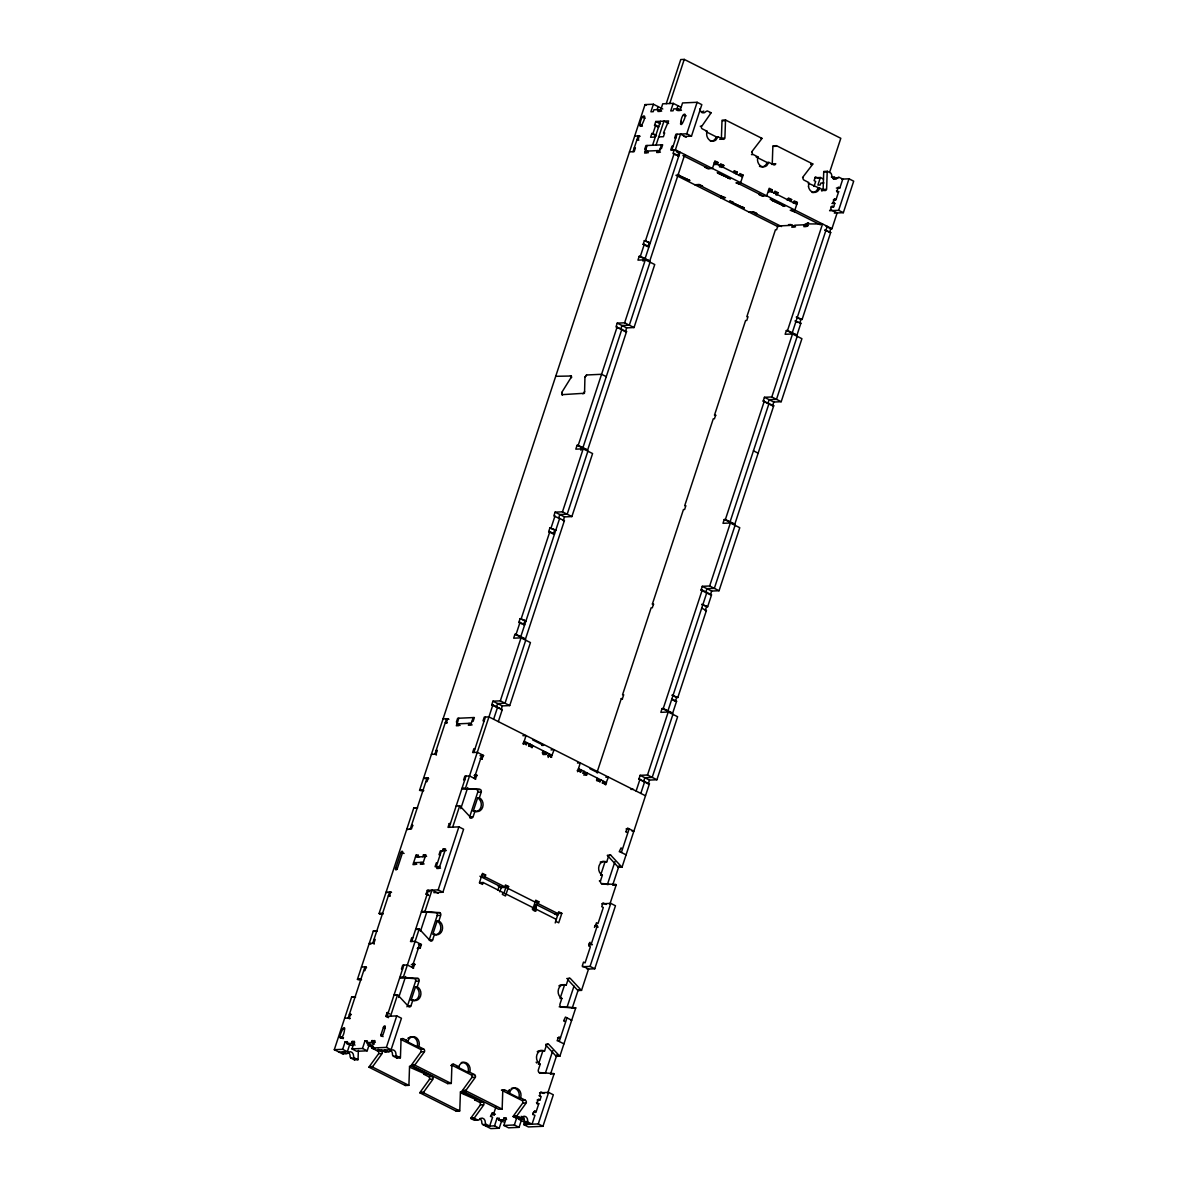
<?xml version="1.0" encoding="UTF-8"?>
<svg xmlns="http://www.w3.org/2000/svg" width="1188" height="1188" viewBox="0 0 1188 1188"><rect width="100%" height="100%" fill="white"/><g stroke="black" fill="none" stroke-linecap="round" stroke-linejoin="round"><path stroke-width="1.5" d="M555.702 376.314L571.042 376.017L570.879 377.814L561.701 392.515L562.132 394.654L583.546 393.317L584.585 391.491L584.942 377.19L586.56 374.992L601.574 374.279L606.266 376.641M358.36 1050.415L358.063 1059.132A2.049 1.678 87.5 0 1 357.959 1059.711L354.455 1059.859L351.158 1058.196A2.049 1.678 87.5 0 1 350.089 1056.191A4.099 3.371 87.5 0 0 347.965 1052.197M423.938 1051.677L421.027 1051.811L411.612 1064.804A2.049 1.678 87.5 0 0 411.375 1065.309L414.864 1065.146A2.049 1.678 87.5 0 1 415.117 1064.641L424.517 1051.647A2.049 1.678 87.5 0 0 423.581 1048.974L418.889 1046.613A7.173 5.895 87.5 0 0 415.577 1037.228A7.173 5.895 87.5 0 0 407.93 1041.089L403.222 1038.713A2.049 1.678 87.5 0 0 401.039 1039.812L400.445 1057.246A2.049 1.678 87.5 0 1 400.341 1057.825L396.837 1057.988L393.54 1056.31A2.049 1.678 87.5 0 1 392.471 1054.32A4.099 3.371 87.5 0 0 390.347 1050.311M432.417 1079.194L429.507 1079.313L420.092 1092.307A2.049 1.678 87.5 0 0 419.854 1092.812L423.344 1092.663A2.049 1.678 87.5 0 1 423.596 1092.158L433.011 1079.164A2.049 1.678 87.5 0 0 432.061 1076.491L411.701 1066.23A2.049 1.678 87.5 0 0 409.518 1067.329L408.924 1084.763A2.049 1.678 87.5 0 1 408.821 1085.342L405.316 1085.49L368.993 1067.195A2.049 1.678 87.5 0 1 369.23 1066.676L378.645 1053.697L381.556 1053.563M474.799 1077.308L471.888 1077.442L462.474 1090.421A2.049 1.678 87.5 0 0 462.236 1090.926L465.726 1090.777A2.049 1.678 87.5 0 1 465.978 1090.272L475.378 1077.278A2.049 1.678 87.5 0 0 474.443 1074.605L469.735 1072.229A7.173 5.895 87.5 0 0 466.439 1062.859A7.173 5.895 87.5 0 0 458.776 1066.705L454.083 1064.344A2.049 1.678 87.5 0 0 451.9 1065.443L451.306 1082.877A2.049 1.678 87.5 0 1 451.188 1083.456L447.698 1083.605L411.375 1065.309M483.278 1104.81L480.368 1104.944L470.953 1117.938A2.049 1.678 87.5 0 0 470.715 1118.443L474.205 1118.294A2.049 1.678 87.5 0 1 474.458 1117.774L483.858 1104.795A2.049 1.678 87.5 0 0 482.922 1102.108L462.563 1091.861A2.049 1.678 87.5 0 0 460.38 1092.96L459.786 1110.394A2.049 1.678 87.5 0 1 459.682 1110.958L456.177 1111.122L419.854 1092.812M525.66 1102.939L522.735 1103.058L513.335 1116.052A2.049 1.678 87.5 0 0 513.082 1116.557L516.587 1116.408A2.049 1.678 87.5 0 1 516.825 1115.888L526.239 1102.91A2.049 1.678 87.5 0 0 525.304 1100.222L520.596 1097.861A7.173 5.895 87.5 0 0 517.3 1088.49A7.173 5.895 87.5 0 0 509.637 1092.336L504.945 1089.975A2.049 1.678 87.5 0 0 502.762 1091.074L502.168 1108.508A2.049 1.678 87.5 0 1 502.049 1109.072L498.559 1109.236L462.236 1090.926M720.507 139.308A2.049 1.678 87.5 0 0 721.398 138.209L721.992 120.775A2.049 1.678 87.5 0 1 722.111 120.196L725.601 120.047L761.924 138.343A2.049 1.678 87.5 0 1 761.686 138.862L751.692 151.871M725.601 120.047A2.049 1.678 87.5 0 0 725.497 120.612L724.903 138.046A2.049 1.678 87.5 0 1 722.72 139.159L719.794 139.278M771.918 164.479A2.049 1.678 87.5 0 0 772.259 163.84L772.853 146.406A2.049 1.678 87.5 0 1 772.957 145.827L776.462 145.679L812.785 163.974A2.005 1.648 87.5 0 1 812.622 164.36L802.553 177.502M821.547 190.719A2.049 1.678 87.5 0 0 823.121 189.456L823.715 172.022A2.049 1.678 87.5 0 1 823.819 171.458L827.323 171.295L831.065 173.285L831.689 174.963A4.099 3.371 87.5 0 0 837.585 177.948L838.995 177.279L842.782 179.091L839.886 187.912L836.382 188.06M827.323 171.295A2.049 1.678 87.5 0 0 827.204 171.874L826.61 189.308A2.049 1.678 87.5 0 1 824.427 190.407L821.517 190.54M699.97 108.598A4.099 3.371 87.5 0 0 705.88 111.568L707.276 110.915L711.063 112.726A2.094 1.723 87.5 0 1 710.825 113.231L701.291 126.968A2.049 1.693 87.5 0 0 702.36 128.898L707.053 131.259A7.173 5.895 87.5 0 0 708.865 139.545A7.173 5.895 87.5 0 0 715.889 139.991L718.012 136.783L722.72 139.159M380.739 1035.461C382.373 1039.589 385.179 1027.709 385.164 1027.264A1.53 0.802 -63.3 0 0 384.749 1025.897A1.53 0.802 -63.3 0 0 383.412 1027.353L380.739 1035.461L383.085 1036.634M836.961 191.535L836.991 190.689M344.193 1053.221A2.049 1.678 87.5 0 1 342.293 1053.741L334.303 1049.702L351.663 996.88L355.167 996.717A2.049 1.678 87.5 0 1 355.583 997.029L352.673 997.163M361.494 979.729L357.915 979.476A2.049 1.678 87.5 0 1 357.44 979.328L373.314 931.065L376.804 930.917A2.049 1.678 87.5 0 1 377.235 931.214L374.309 931.347M383.145 913.914L379.551 913.661A2.049 1.678 87.5 0 1 379.076 913.513L413.81 807.855L417.315 807.706A2.049 1.678 87.5 0 1 417.641 807.914M423.641 790.718L420.062 790.451A2.049 1.678 87.5 0 1 419.587 790.302L645.039 104.603L653.4 104.232L662.785 108.969M342.783 1029.15C335.655 1042.143 343.956 1040.124 344.535 1029.075A1.53 0.802 -63.3 0 0 344.119 1027.694A1.53 0.802 -63.3 0 0 342.783 1029.15L344.535 1029.075M400.787 852.732L395.604 868.487A1.53 0.802 -63.3 0 0 396.02 869.868A1.53 0.802 -63.3 0 0 397.356 868.413L402.539 852.657A1.53 0.802 -63.3 0 0 402.123 851.276A1.53 0.802 -63.3 0 0 400.787 852.732L404.098 853.444M389.59 892.04L372.75 943.227L374.324 944.015M410.306 829.031L427.131 777.828L428.705 778.63M446.554 718.77L434.897 754.202L436.471 754.989M632.996 151.708L638.179 135.952M641.802 124.918C648.975 111.598 640.466 114.241 639.976 125.26A1.53 0.802 -63.3 0 0 641.698 125.186L640.05 125.007L642.396 126.18M344.654 1018.205L349.317 1017.997L350.564 1014.21L351.351 1014.611M388.342 895.811L389.516 895.767L390.748 891.98L391.535 892.381M446.48 723.136L445.307 722.542L446.48 722.497L447.728 718.71L448.901 719.304M636.931 139.738L638.105 139.679L639.337 135.892L640.124 136.293M334.303 1049.702L342.664 1049.331L345.144 1041.772L347.475 1041.668L346.851 1043.569L351.707 1045.455M653.4 104.232L650.905 111.791L653.237 111.687L653.86 109.801L658.523 109.593L661.657 111.167M338.996 1052.078L347.356 1051.707L349.836 1044.148L345.144 1041.772M657.098 109.623L658.093 106.593M346.851 1043.569L351.514 1043.361L352.138 1041.46L354.469 1041.356L351.99 1048.915L356.682 1051.291L367.181 1050.816L369.676 1043.257M658.523 109.593L657.9 111.479L660.246 111.375L662.726 103.816L673.225 103.356L681.051 107.291M458.806 718.22L456.326 725.779L458.657 725.675L459.281 723.789M647.104 145.485L644.624 153.044L646.97 152.94L647.579 151.054M656.132 135.001L651.841 133.487L650.593 137.259L655.256 137.051M657.662 126.864L654.529 125.289L655.776 121.503L668.606 120.938L663.498 132.967L664.671 132.907L663.424 136.694L658.761 136.902M652.999 133.427L655.702 125.245L658.835 126.819M417.805 856.949L418.414 855.048L416.082 855.152L412.979 864.612L415.31 864.508L415.934 862.622M652.568 145.248L660.439 121.31M666.245 103.668L680.739 59.549L684.243 59.4L840.807 138.298L829.655 172.215M656.073 145.085L663.944 121.146L668.636 123.507M669.735 103.505L684.243 59.4M422.854 856.726L423.477 854.825L425.809 854.721L422.705 864.181L420.374 864.285L420.983 862.384L424.116 863.973M351.99 1048.915L362.488 1048.455L364.968 1040.896L367.3 1040.792L366.691 1042.678L371.384 1045.054M673.225 103.356L670.73 110.915L673.061 110.811L673.685 108.91L678.348 108.717L681.481 110.291M473.195 717.582L470.715 725.14L468.384 725.244L468.993 723.358L472.126 724.932M661.493 144.847L659.013 152.406L656.682 152.51L657.306 150.624L660.439 152.198M676.432 110.246L677.917 105.717M366.691 1042.678L371.354 1042.47L371.978 1040.584L375.081 1040.866M678.348 108.717L677.739 110.603L680.071 110.499L682.551 102.94L697.133 102.287L701.826 104.648L691.475 136.16L684.214 136.486M378.645 1053.697A2.049 1.678 87.5 0 0 377.71 1051.009L371.814 1048.039L374.309 1040.48M388.476 1017.685L385.862 1016.379L387.11 1012.592L388.283 1012.547M428.66 895.455L426.061 894.133L427.294 890.361L438.179 889.871L442.886 892.247L463.602 829.239L458.895 826.863L448.01 827.353L449.257 823.566L450.43 823.522M681.348 121.161L680.605 123.448A1.53 0.802 -63.3 0 0 682.328 123.374C689.515 110.425 681.422 111.791 680.679 123.196L682.432 123.121M403.861 965.131L387.036 1016.319L388.595 1017.106M411.642 941.505L428.467 890.302M436.234 866.676L441.416 850.92M449.183 827.294L466.008 776.106M473.789 752.479L485.432 717.032M671.873 149.97L677.056 134.229M442.575 850.875L443.198 848.989L445.53 848.885L439.115 868.413L436.783 868.517L437.407 866.631L440.54 868.205M498.321 721.621L502.257 709.637L491.698 704.959L492.946 701.187L500.326 700.861L509.726 705.583L530.442 642.574L521.042 637.852L513.662 638.179L514.909 634.392L516.067 634.347L525.467 639.07L564.404 520.626L553.846 515.948L555.093 512.162L562.473 511.835L571.874 516.572L592.589 453.564L583.189 448.826L575.809 449.153L577.056 445.366L578.214 445.322L587.615 450.059L626.551 331.601L615.993 326.923L617.24 323.136L624.621 322.809L634.021 327.546L654.736 264.538L645.336 259.801L637.956 260.127L639.203 256.356L640.362 256.296L649.762 261.033L684.763 154.559M521.978 623.997L518.844 622.423L520.077 618.636L525.942 620.953L520.077 618.636M554.618 530.279L553.37 534.065L548.678 531.689L549.91 527.918L555.776 530.234L549.91 527.918M649.079 242.961L647.831 246.748L643.139 244.386L644.371 240.6L650.237 242.916L644.371 240.6M390.54 1016.171L397.549 994.831A2.049 1.678 87.5 0 1 397.965 995.143L408.821 1006.815A2.049 1.678 87.5 0 0 411.003 1005.716L412.875 1000.044A7.173 5.895 87.5 0 0 420.522 996.183A7.173 5.895 87.5 0 0 417.226 986.812L419.082 981.14A2.049 1.678 87.5 0 0 418.146 978.466L403.786 977.442A2.049 1.678 87.5 0 1 403.311 977.293L399.821 977.442A2.049 1.678 87.5 0 0 400.297 977.59L414.642 978.615A2.049 1.678 87.5 0 1 415.577 981.303L407.499 1005.865A2.049 1.678 87.5 0 1 406.905 1006.771M403.311 977.293L419.186 929.031A2.049 1.678 87.5 0 1 419.602 929.328L430.457 941A2.049 1.678 87.5 0 0 432.64 939.901L434.511 934.228A7.173 5.895 87.5 0 0 442.159 930.382A7.173 5.895 87.5 0 0 438.862 920.997L440.718 915.324A2.049 1.678 87.5 0 0 439.783 912.651L425.423 911.627A2.049 1.678 87.5 0 1 424.948 911.478L421.458 911.627A2.049 1.678 87.5 0 0 421.933 911.775L436.278 912.8A2.049 1.678 87.5 0 1 437.229 915.488L429.15 940.05M424.948 911.478L431.972 890.154L438.224 893.302M452.687 827.145L459.697 805.82A2.049 1.678 87.5 0 1 460.112 806.117L470.968 817.79A2.049 1.678 87.5 0 0 473.151 816.691L475.022 811.018A7.173 5.895 87.5 0 0 482.67 807.172A7.173 5.895 87.5 0 0 479.373 797.787L481.229 792.114A2.049 1.678 87.5 0 0 480.294 789.441L463.023 788.55M479.7 789.471L462.444 788.565A2.049 1.678 87.5 0 1 461.969 788.431L465.458 788.268L492.872 704.915L502.257 709.637M516.067 634.347L520.002 622.378L524.71 624.74L523.537 624.784L524.784 621.012M521.25 618.592L549.836 531.645L554.529 534.006M551.084 527.858L555.019 515.889M578.214 445.322L617.166 326.863M640.362 256.296L644.297 244.327L649.004 246.703M645.544 240.555L674.131 153.594L678.823 155.97L674.532 154.44M673.121 146.198L671.948 146.243L670.715 150.03L675.378 149.822L680.546 134.066L686.233 137.244M398.708 997.46L405.598 976.506M420.463 931.288L426.834 911.939M460.796 808.642L467.73 787.525M580.917 450.267L581.749 447.742L582.922 447.683L621.859 329.239L617.567 327.71M620.7 329.284L621.933 325.512L629.328 325.185L650.044 262.177M643.064 261.241L643.896 258.717L645.069 258.672L680.071 152.183L676.967 152.316M677.665 156.014L678.912 152.242L674.205 149.866L672.972 153.653L674.131 153.594M412.058 967.344L419.824 943.718M474.205 778.318L481.972 754.692M493.629 719.245L497.564 707.276L496.406 707.335L497.638 703.548L505.034 703.222L525.749 640.213M371.814 1048.039L386.397 1047.385L396.762 1015.889L401.455 1018.25L391.09 1049.761L376.522 1050.4M438.179 889.871L458.895 826.863M500.326 700.861L521.042 637.852M562.473 511.835L583.189 448.826M624.621 322.809L645.336 259.801M675.809 138.001L674.65 138.06L675.883 134.274L686.768 133.784L697.133 102.287M413.053 968.161L414.864 964.344L412.726 963.587M417.24 948.41L420.151 948.276L421.398 944.505L415.132 941.341L410.469 941.549L411.716 937.778L412.875 937.718M475.185 779.135L477.012 775.319L474.873 774.561M481.719 759.281L483.546 755.479L477.279 752.316L472.616 752.524L473.864 748.752L475.022 748.692M501.098 709.696L502.346 705.91L509.726 705.583M571.874 516.572L564.493 516.899L563.246 520.671L564.404 520.626M622.26 330.071L625.393 331.66L626.64 327.873L634.021 327.546M587.897 451.188L567.181 514.196L559.786 514.523L558.553 518.31L559.711 518.25L520.775 636.709L519.601 636.768M412.875 1000.044L411.122 1000.118L415.473 986.886L417.226 986.812M438.862 920.997L437.11 921.071L432.759 934.303L434.511 934.228M475.022 811.018L473.269 811.107L477.621 797.876L479.373 797.787M523.284 744.371L525.987 735.55L522.883 735.684M713.929 164.553L717.418 164.404L718.042 162.504L714.909 160.929L712.429 168.488L707.766 168.696L704.633 167.122L705.806 167.062M526.046 744.713L527.249 742.797L523.76 742.96M479.907 876.195L501.336 887.005L504.841 886.842L505.464 884.956L508.598 886.53L505.479 895.975L502.361 894.401L502.97 892.515L483.145 882.521L482.521 884.407L479.388 882.833L482.491 873.388L485.625 874.962L485.001 876.848L481.511 877.011L482.135 875.111L485.625 874.962M528.66 746.034L529.284 744.148M721.413 167.374L723.165 167.285L723.789 165.399L720.656 163.825L719.453 165.741M530.115 743.955L529.12 745.633M529.195 745.218L531.244 745.767L531.615 744.638M531.793 747.608L532.996 745.693L531.244 745.767M542.233 752.865L543.436 750.95L542.56 750.994M733.605 172.542L734.229 170.656L737.362 172.23L736.144 174.146M497.861 890.198L499.257 885.951L498.084 885.996L501.217 887.57L505.88 887.362L537.199 903.147L535.328 908.82L532.224 908.954M542.753 753.638L543.065 752.687L546.569 752.524L545.945 754.425L543.035 754.558M499.821 891.832L501.217 887.57M547.965 755.761L548.589 753.875M740.243 184.422L735.951 182.893L740.614 182.685L743.094 175.126L739.961 173.552L738.758 175.468M548.188 757.469L549.183 754.439M505.88 887.362L504.024 893.034L535.328 908.82M551.098 757.335L554.172 749.747L551.054 749.895M577.561 771.725L580.264 762.904L577.472 763.023M768.785 191.877L771.695 191.743L772.319 189.857L769.185 188.283L766.706 195.842L762.043 196.05L758.909 194.476L760.082 194.416M535.432 909.132L536.827 904.885L535.669 904.929L533.798 910.602L534.971 910.557M580.323 772.066L581.526 770.151L578.036 770.299L579.343 770.967M556.207 919.334L536.382 909.34L535.758 911.241L532.625 909.652L535.729 900.207L538.862 901.781L538.238 903.667L558.078 913.661L554.573 913.824M582.937 773.388L583.56 771.487M776.566 194.684L778.066 192.753L774.932 191.164L773.73 193.08M584.392 771.309L583.397 772.972L587.273 773.046L586.649 774.932L583.739 775.066M597.133 772.081L621.309 698.574L622.467 698.514L623.715 694.742L622.542 694.787L651.128 607.84L652.301 607.781L653.549 604.009L652.375 604.053L683.456 509.548L684.615 509.504L685.862 505.717L684.689 505.761L713.275 418.815L714.448 418.77L715.696 414.983L714.523 415.043L745.604 320.522L746.762 320.478L748.009 316.691L746.836 316.751L775.422 229.804L776.596 229.744L777.843 225.958L790.079 225.423L788.52 224.636L790.852 224.532L795.559 226.893M596.51 780.219L597.133 778.333M790.436 201.5L791.639 199.584L788.505 198.01L787.005 199.94M597.029 780.976L597.341 780.041L600.846 779.877L599.643 781.793M490.421 1116.497L492.248 1112.681L495.381 1114.27M555.212 922.957L558.687 911.775L561.82 913.349L558.716 922.809L555.583 921.22M491 1116.468L492.575 1117.255L489.664 1126.075L486.367 1124.412A2.049 1.678 87.5 0 1 485.313 1122.408A4.099 3.371 87.5 0 0 479.403 1119.438A2.049 1.678 87.5 0 1 477.517 1119.957L474.591 1120.076M495.901 1107.142L493.525 1114.166L492.471 1114.938L491.921 1114.017L494.342 1114.968M602.242 783.115L602.865 781.214M794.015 210.083L794.891 210.038L797.371 202.48L794.237 200.906L793.035 202.821M605.375 784.689L608.449 777.101L605.821 777.219M486.174 1126.239L494.535 1125.868L497.015 1118.294L499.346 1118.19L498.722 1120.091L503.578 1121.977M792.411 225.319L791.787 227.205L794.119 227.101L794.742 225.215L804.454 224.784L807.588 226.359M479.685 1118.561A4.099 3.371 87.5 0 1 481.808 1122.571A2.049 1.678 87.5 0 0 482.863 1124.576L490.867 1128.6L499.227 1128.229L501.707 1120.67M498.722 1120.091L503.385 1119.883L504.009 1117.982L506.34 1117.893L503.861 1125.452L508.553 1127.813L519.052 1127.353L521.547 1119.779M814.018 186.486L815.666 181.437L814.107 180.65L815.354 176.878L818.487 178.452M804.454 224.784L803.845 226.67L806.177 226.566L807.439 222.78L808.597 222.735M823.522 179.091L820.403 177.502L817.908 185.076L820.24 184.972L820.863 183.071L823.967 182.937M503.861 1125.452L514.359 1124.977L516.839 1117.418L519.958 1117.715M526.358 1121.427L523.255 1121.576L518.562 1119.2L519.171 1117.314M544.564 1050.979L542.812 1051.053L538.461 1064.285L540.213 1064.21A7.173 5.895 87.5 0 1 536.902 1054.825A7.173 5.895 87.5 0 1 544.564 1050.979L546.421 1045.306A2.049 1.678 87.5 0 1 548.618 1044.207L559.459 1055.88A2.049 1.678 87.5 0 0 559.89 1056.177L575.749 1007.914A2.049 1.678 87.5 0 0 575.274 1007.766L559.177 1006.83M566.201 985.164L564.449 985.238L560.097 998.469L561.85 998.395A7.173 5.895 87.5 0 1 558.538 989.025A7.173 5.895 87.5 0 1 566.201 985.164L568.057 979.491A2.049 1.678 87.5 0 1 570.255 978.392L581.095 990.064A2.049 1.678 87.5 0 0 581.526 990.376L588.535 969.037L582.269 965.889L583.516 962.102L585.075 962.889L590.362 946.836L588.803 946.034L590.035 942.262M600.608 875.259L604.959 862.028L606.712 861.953L608.568 856.281A2.049 1.678 87.5 0 1 610.766 855.182L621.606 866.854A2.049 1.678 87.5 0 0 622.037 867.166L649.435 783.798L638.877 779.12L640.124 775.333L647.505 775.007L656.905 779.744L677.62 716.735L668.22 711.998L660.84 712.34L662.072 708.553L663.246 708.494L672.646 713.231L676.581 701.262L671.873 698.9M540.213 1064.21L538.342 1069.883A2.049 1.678 87.5 0 0 539.293 1072.556L553.638 1073.581A2.049 1.678 87.5 0 1 554.113 1073.729L547.683 1093.302M561.85 998.395L559.979 1004.068A2.049 1.678 87.5 0 0 560.929 1006.741M609.786 904.395L616.26 884.704A2.049 1.678 87.5 0 0 615.785 884.555L601.44 883.53A2.049 1.678 87.5 0 1 600.489 880.857L602.361 875.185A7.173 5.895 87.5 0 1 599.049 865.814A7.173 5.895 87.5 0 1 606.712 861.953M518.562 1119.2L523.225 1118.992L523.849 1117.106M539.56 1092.812L548.633 1092.411L553.326 1094.787L542.961 1126.283L528.393 1126.937L523.685 1124.561L524.68 1121.546M719.052 590.718L711.657 591.06L710.424 594.832L701.024 590.094L702.271 586.323L709.652 585.996L719.052 590.718L739.768 527.724L730.368 522.987L722.987 523.314L724.22 519.527L725.393 519.483L734.793 524.22L773.73 405.761L763.171 401.084L764.419 397.297L771.799 396.97L781.199 401.707L801.915 338.699L792.515 333.962L785.134 334.288L786.367 330.516L787.54 330.457L796.94 335.194L800.875 323.225L795.01 320.909L798.143 322.483M636.115 791.045L640.05 779.076M663.246 708.494L702.197 590.05L711.582 594.787L707.647 606.756L701.781 604.44L707.647 606.756M725.393 519.483L764.344 401.024M787.54 330.457L822.542 223.983L805.241 223.893L808.375 225.468M545.307 1073.358L552.776 1050.667M567.062 1007.201L573.997 986.099M607.395 884.555L614.909 861.686M594.446 927.397L595.069 925.511L597.401 925.407L590.985 944.935L588.654 945.039L589.278 943.153L592.411 944.727M532.803 1114.611L534.63 1110.81L536.189 1111.597L538.788 1103.711L536.634 1102.954M537.214 1102.924L538.461 1099.152L540.02 1099.94L541.164 1096.465L539.01 1095.707M539.59 1095.678L540.837 1091.906L543.97 1093.48M557.083 1040.733L558.909 1036.931L560.484 1037.718L557.558 1037.852M563.617 1020.893L565.443 1017.077L571.695 1020.24L570.834 1020.269M595.218 926.506L596.465 922.734L598.024 923.522L603.311 907.454L601.737 906.667L602.984 902.88L606.118 904.454M619.23 851.707L621.057 847.905L622.037 848.722M625.764 831.867L627.591 828.066L633.843 831.214L632.105 831.288M830.278 209.831L832.105 206.029L833.664 206.816L834.808 203.341L832.654 202.584M833.248 202.554L834.481 198.782L836.055 199.569L838.639 191.684L836.486 190.926M837.08 190.897L838.312 187.125L839.886 187.912M533.382 1114.582L534.942 1115.369L532.046 1124.19L528.749 1122.526A2.049 1.678 87.5 0 1 527.68 1120.522A4.099 3.371 87.5 0 0 521.784 1117.552A2.049 1.678 87.5 0 1 519.884 1118.071L516.973 1118.19M559.236 1041.49L567.003 1017.864M621.383 852.479L629.15 828.853L626.046 828.986M640.807 793.406L644.742 781.437L643.569 781.481L644.817 777.709L652.197 777.383L672.913 714.374M827.249 226.344L792.233 332.818L791.074 332.878M647.505 775.007L668.22 711.998M709.652 585.996L730.368 522.987M771.799 396.97L792.515 333.962M550.579 1073.982L556.89 1054.781M572.334 1007.81L578.125 990.228M612.666 885.164L619.022 865.814M638.877 779.12L648.277 783.857L649.509 780.071L656.905 779.744M672.274 699.732L675.408 701.321L676.655 697.534L677.813 697.49L706.4 610.528L701.707 608.167M706.489 606.801L705.241 610.587L706.4 610.528M763.171 401.084L772.571 405.806L773.804 402.034L781.199 401.707M830.694 232.492L824.843 230.175L830.694 232.492L802.108 319.438L800.95 319.498L799.702 323.27L800.875 323.225M829.536 232.536L830.783 228.764L826.076 226.388M830.189 228.794L831.942 228.705L837.124 212.964L830.858 209.801M523.685 1124.561L538.268 1123.922L548.633 1092.411M582.432 966.735L590.065 966.393L610.781 903.385L615.473 905.761L594.757 968.769L587.139 969.111M735.06 525.348L714.344 588.357L706.964 588.684L705.717 592.47L706.89 592.411L667.938 710.87L666.78 710.914M797.207 336.323L776.492 399.331L769.111 399.658L767.864 403.445L769.037 403.4L730.085 521.844L728.927 521.903M829.58 210.722L838.639 210.321L849.004 178.809L853.697 181.185L843.346 212.682L834.273 213.083M775.764 163.677A2.049 1.678 87.5 0 1 773.566 164.776L768.874 162.414L766.75 165.622A7.173 5.895 87.5 0 1 759.726 165.177A7.173 5.895 87.5 0 1 757.914 156.875L753.222 154.529A2.049 1.678 87.5 0 1 752.271 151.841M368.993 1067.195L372.497 1067.032A2.049 1.678 87.5 0 1 372.735 1066.527L382.15 1053.533A2.049 1.678 87.5 0 0 381.2 1050.86L378.066 1049.286M584.942 377.19L586.56 374.992M584.585 391.491L584.407 393.332L582.714 393.748M570.879 377.814L571.71 377.294L571.042 376.017M710.409 141.253L712.251 141.075A7.173 5.895 87.5 0 0 716.26 136.858L718.012 136.783M703.771 111.063L702.375 111.731A4.099 3.371 87.5 0 1 701.603 112.504M709.904 112.771L711.063 112.726M644.386 117.048L642.634 117.122L644.995 118.31M683.263 115.325L686.189 115.83M722.571 120.745L725.497 120.612M654.529 125.289L655.702 125.245M700.252 126.27L701.41 126.225M706.177 131.304L707.053 131.259M634.674 136.1L639.337 135.892M721.398 138.209L724.324 138.075M760.765 138.402L761.924 138.343M634.244 147.921L635.402 147.876L634.169 151.648L629.491 151.856M645.871 149.272L644.713 149.317L645.945 145.545L662.666 144.802L661.419 148.574L660.261 148.634M659.622 150.52L645.247 151.158L648.381 152.732M773.433 146.376L776.343 146.243A2.049 1.678 87.5 0 1 776.462 145.679M751.469 154.603L752.628 154.544M757.914 156.89L756.162 156.965L767.121 162.489L768.874 162.414M714.552 162.667L718.042 162.504M720.284 165.548L723.789 165.399M772.259 163.84L775.17 163.706M811.033 164.048L812.785 163.974M810.795 164.568L811.953 164.508M733.857 172.394L737.362 172.23M678.051 174.888L689.931 180.531L677.175 174.918M719.557 173.032L717.225 172.691L730.531 178.868L717.804 173.121M739.604 175.289L743.094 175.126M824.294 172.008L827.204 171.874M689.367 180.101L687.614 180.175M729.996 178.304L728.244 178.378M815.146 177.74L820.403 177.502M831.348 177.027L834.585 176.878M838.891 177.458L834.095 178.096A4.099 3.371 87.5 0 1 833.323 178.868M694.728 184.734L699.405 184.526L702.539 186.1L701.366 186.16M841.713 179.136L849.004 178.809M768.829 190.006L772.319 189.857M808.241 183.204L824.427 190.407M823.121 189.456L826.031 189.338M774.561 192.902L778.066 192.753M721.19 196.139L725.497 197.668L720.834 197.876M836.887 191.773L838.639 191.684M733.204 202.198C715.978 195.322 766.78 218.518 731.452 202.272L732.61 202.212M773.834 200.386C756.608 193.51 807.409 216.721 772.081 200.46L773.24 200.416M788.134 199.747L791.639 199.584M833.427 199.688L836.055 199.569M793.881 202.628L797.371 202.48M742.47 207.499L743.643 207.454M783.1 205.702L784.273 205.643M831.897 203.475L834.808 203.341M830.754 206.935L833.664 206.816M794.891 210.038L790.228 210.246L794.52 211.776M755.642 213.498L756.815 213.454L753.682 211.865L749.004 212.073L749.88 212.043M643.139 244.386L644.297 244.327M649.762 261.033L639.203 256.356M625.393 331.66L626.551 331.601M796.94 335.194L786.367 330.516M772.571 405.806L773.73 405.761M587.615 450.059L577.056 445.366M548.678 531.689L549.836 531.645M734.793 524.22L724.22 519.527M701.024 590.094L702.197 590.05M518.844 622.423L520.002 622.378M525.467 639.07L514.909 634.392M491.698 704.959L492.872 704.915M675.408 701.321L676.581 701.262M443.05 718.918L447.728 718.71M457.573 722.007L456.4 722.052L457.647 718.28L474.368 717.522L473.121 721.309L471.948 721.368M484.199 720.819L483.026 720.864L484.273 717.092L488.936 716.884L645.5 795.767M672.646 713.231L662.072 708.553M471.324 723.254L456.935 723.893L460.068 725.467M522.913 743.139L526.64 744.698M541.802 745.44L543.555 745.366L532.61 739.886M436.144 750.43L437.318 750.371L436.07 754.157L431.407 754.365M480.041 755.627L483.546 755.479M480.145 758.493L482.298 759.266M547.638 755.627L552.301 755.42L524.131 741.223M577.19 770.492L580.917 772.037M474.101 775.452L477.012 775.319M596.955 772.749L597.831 772.705L589.991 768.77M425.898 781.615L427.056 781.57L428.304 777.784L423.641 777.991L425.2 778.779M464.775 779.892L463.602 779.937L464.85 776.165L469.512 775.957L475.779 779.105M419.587 790.302L423.091 790.154A2.049 1.678 87.5 0 0 423.552 790.302L420.641 790.436M603.474 782.907L606.578 782.773L578.408 768.577M648.277 783.857L649.435 783.798M478.319 792.248L481.229 792.114M630.902 789.411L633.234 789.307M459.697 805.82L456.192 805.969A2.049 1.678 87.5 0 1 456.519 806.192M417.151 808.033L414.241 808.167A2.049 1.678 87.5 0 0 413.81 807.855M472.572 816.72L469.646 816.854L477.725 792.277A2.049 1.678 87.5 0 0 476.789 789.589M469.795 817.849L470.968 817.79M627.323 832.654L626.343 831.838M444.906 850.771L440.243 850.979L439.011 854.766L440.169 854.707M415.458 857.053L425.17 856.622M423.314 862.28L413.587 862.726L416.721 864.3M437.481 862.904L436.308 862.948L435.075 866.735L439.738 866.527M607.84 855.315L610.766 855.182M397.356 868.413L395.604 868.487L397.178 869.274M607.261 855.345L618.116 867.017L621.027 866.884M622.037 867.166L618.532 867.314A2.049 1.678 87.5 0 1 618.116 867.017M601.484 875.229L602.361 875.185M479.64 882.669L483.145 882.521M599.331 880.917L600.489 880.857M390.748 891.98L386.085 892.188L387.036 892.663M505.093 886.679L508.598 886.53M433.813 892.648L442.886 892.247M613.454 884.659L615.785 884.555M613.632 884.822L616.26 884.704M426.061 894.133L428.393 894.683M535.357 901.944L538.862 901.781M379.076 913.513L382.581 913.364A2.049 1.678 87.5 0 0 383.056 913.513M379.551 913.661L382.462 913.527M421.933 911.775L424.844 911.656M601.707 903.801L610.781 903.385M436.857 912.785L439.783 912.651M532.877 909.503L536.382 909.34M437.229 915.488L440.139 915.354M558.33 913.513L561.82 913.349M419.186 929.031L415.681 929.179A2.049 1.678 87.5 0 1 416.112 929.491M416.691 929.462L419.602 929.328M373.997 939.441L375.17 939.396L373.923 943.183L369.26 943.391L370.819 944.178M429.729 940.035L432.64 939.901M418.488 944.623L421.398 944.505M417.998 947.519L420.151 948.276M411.375 964.508L414.864 964.344M361.494 967.017L366.156 966.809L364.909 970.581L363.751 970.641M402.628 968.903L401.455 968.963L402.702 965.176L407.365 964.968L413.632 968.131M357.44 979.328L360.944 979.179A2.049 1.678 87.5 0 0 361.419 979.328M357.915 979.476L360.825 979.343M400.297 977.59L403.207 977.457M415.221 978.585L418.146 978.466M415.577 981.303L418.503 981.169M566.75 978.541L569.661 978.422M397.549 994.831L394.045 994.995A2.049 1.678 87.5 0 1 394.475 995.292M395.055 995.277L396.213 995.217M578.185 990.198L581.095 990.064M581.526 990.376L578.021 990.525A2.049 1.678 87.5 0 1 577.606 990.228L567.656 979.521M408.093 1005.85L411.003 1005.716M350.564 1014.21L349.406 1014.27L350.579 1014.864M561.018 1007.157L574.695 1007.795M385.862 1016.379L396.762 1015.889M572.839 1008.048L575.749 1007.914M385.164 1027.264L383.412 1027.353L384.971 1028.14M565.176 1021.68L564.196 1020.863M382.566 1035.149L380.813 1035.223L382.388 1036.01M400.891 1038.817L402.643 1038.743M406.608 1040.109A7.173 5.895 87.5 0 0 406.177 1041.163L407.93 1041.089M374.755 1048.573L373.002 1048.648A7.173 5.895 87.5 0 0 373.329 1047.296M406.177 1041.163L417.137 1046.687L418.889 1046.613M378.289 1050.994L381.2 1050.86M420.671 1049.108L423.581 1048.974M545.693 1044.341L548.024 1044.237M342.887 1053.711L345.797 1053.578A2.049 1.678 87.5 0 0 347.683 1053.073A4.099 3.371 87.5 0 1 353.593 1056.043A2.049 1.678 87.5 0 0 354.648 1058.048L357.959 1059.711M385.254 1051.825L388.179 1051.692A2.049 1.678 87.5 0 0 390.065 1051.187A4.099 3.371 87.5 0 1 395.975 1054.157A2.049 1.678 87.5 0 0 397.03 1056.162L400.341 1057.825M351.158 1058.196L354.069 1058.077M393.54 1056.31L396.45 1056.191M357.484 1059.161L354.573 1059.295A2.049 1.678 87.5 0 1 354.455 1059.859M399.866 1057.275L396.955 1057.409A2.049 1.678 87.5 0 1 396.837 1057.988M556.548 1056.013L559.459 1055.88M559.89 1056.177L556.385 1056.34A2.049 1.678 87.5 0 1 555.969 1056.028L546.02 1045.336M369.824 1066.661L372.735 1066.527M412.191 1064.775L415.117 1064.641M409.37 1066.334L411.122 1066.26M451.752 1064.448L453.504 1064.374M450.727 1065.502L451.9 1065.443M458.776 1066.705L457.038 1066.794L467.998 1072.319L469.735 1072.229M424.279 1071.531A7.173 5.895 87.5 0 1 423.864 1074.279L425.616 1074.19L410.558 1067.567M429.15 1076.61L432.061 1076.491M471.517 1074.724L474.443 1074.605M554.113 1073.729L550.148 1073.744A2.049 1.678 87.5 0 1 550.608 1073.893M450.727 1082.907L447.802 1083.04A2.049 1.678 87.5 0 1 447.698 1083.605M420.671 1092.277L423.596 1092.158M463.053 1090.391L465.978 1090.272M460.231 1091.965L461.984 1091.876M504.365 1089.99L501.44 1090.124L521.799 1100.385A2.049 1.678 87.5 0 1 522.735 1103.058M461.419 1093.198L476.477 1099.821A7.173 5.895 87.5 0 0 476.759 1098.692M508.33 1091.371A7.173 5.895 87.5 0 0 507.885 1092.411L509.637 1092.336M475.037 1098.558A7.173 5.895 87.5 0 1 474.725 1099.895L476.477 1099.821M507.885 1092.411L518.844 1097.935L520.596 1097.861M479.997 1102.241L482.922 1102.108M522.378 1100.355L525.304 1100.222M537.11 1100.058L540.02 1099.94M538.788 1103.711L537.035 1103.801A1.53 0.802 -63.3 0 0 536.456 1102.449M459.207 1110.409L456.281 1110.542A2.049 1.678 87.5 0 1 456.177 1111.122M536.189 1111.597L534.437 1111.671L535.61 1112.265M471.532 1117.908L474.458 1117.774M513.914 1116.022L516.825 1115.888M482.863 1124.576L485.788 1124.442M521.087 1116.378A4.099 3.371 87.5 0 1 524.19 1120.685A2.049 1.678 87.5 0 0 525.245 1122.69L528.155 1122.556M775.69 194.713L777.442 194.639M741.891 207.529L743.049 207.484M782.521 205.717L783.679 205.673M719.364 166.81L720.329 166.959M601.529 883.946L608.702 884.466M539.382 1072.972L542.961 1073.224M532.803 1113.067L534.362 1111.909L535.536 1112.488M759.474 166.35L761.27 166.869A7.173 5.895 87.5 0 0 767.121 162.489M677.843 174.443L678.927 174.844M570.463 375.66L571.279 375.987M706.518 131.957L716.26 136.858M835.476 200.237L834.199 199.896A1.53 0.802 -63.3 0 1 833.308 200.98M645.039 104.603L646.213 105.197M686.768 133.784L691.475 136.16M838.639 210.321L843.346 212.682M655.776 121.503L660.469 123.879M714.3 162.815L742.47 177.027M768.577 190.169L796.747 204.366M651.841 133.487L656.533 135.848M675.378 149.822L831.942 228.705M682.907 155.539L708.924 168.651M737.109 182.848L763.201 195.99M791.386 210.202L820.388 224.814M638.105 139.679L638.877 140.08M698.232 184.571L724.324 197.728M752.509 211.924L781.511 226.537M675.942 175.26L778.006 226.685M802.108 319.438L796.242 317.122L800.95 319.498M617.24 323.136L626.64 327.873M764.419 397.297L773.804 402.034M714.523 415.043L715.696 415.637M753.444 450.801L758.137 453.177M561.701 394.505L562.295 394.802M555.093 512.162L564.493 516.899M702.271 586.323L711.657 591.06M652.375 604.053L653.549 604.647M677.813 697.49L671.948 695.173L676.655 697.534M621.309 698.574L622.482 699.168M492.946 701.187L502.346 705.91M640.124 775.333L649.509 780.071M543.065 752.687L545.678 754.009M597.341 780.041L599.955 781.348M529.239 746.005L532.373 747.579M542.812 752.85L545.945 754.425M548.559 755.731L551.678 757.32M583.516 773.358L586.649 774.932M597.089 780.189L600.222 781.763M602.836 783.085L605.954 784.659M446.48 722.497L447.267 722.883M619.824 851.692L626.076 854.84M449.257 823.566L450.044 823.967M412.726 825.838L411.553 825.244L412.711 825.2L411.464 828.972L406.801 829.179L407.751 829.655M443.198 848.989L446.332 850.563M595.069 925.511L598.203 927.086M485.001 876.848L504.841 886.842M536.397 904.662L557.781 915.443M423.477 854.825L426.611 856.4M416.082 855.152L419.216 856.741M590.065 966.393L594.757 968.769M427.294 890.361L429.908 891.668M389.516 895.767L390.288 896.153M557.677 1040.703L563.929 1043.866M366.557 967.641L364.983 966.854L348.158 1018.042L349.718 1018.844M387.11 1012.592L389.723 1013.913M400.995 1039.515L420.077 1049.123A2.049 1.678 87.5 0 1 421.027 1051.811M451.856 1065.146L470.938 1074.754A2.049 1.678 87.5 0 1 471.888 1077.442M349.317 1017.997L350.104 1018.398M386.397 1047.385L391.09 1049.761M538.268 1123.922L542.961 1126.283M371.978 1040.584L375.363 1042.292M371.354 1042.47L374.487 1044.044M523.225 1118.992L524.398 1119.586M384.867 1050.029L388.179 1051.692M414.864 1065.146L451.188 1083.456M465.726 1090.777L502.049 1109.072M516.587 1116.408L519.884 1118.071M364.968 1040.896L368.889 1042.871M516.839 1117.418L520.24 1119.126M381.378 1050.192L384.674 1051.855A2.049 1.678 87.5 0 0 386.56 1051.335A4.099 3.371 87.5 0 1 387.333 1050.563M513.082 1116.557L516.394 1118.22A2.049 1.678 87.5 0 0 518.28 1117.7A4.099 3.371 87.5 0 1 519.052 1116.928M525.245 1122.69L528.556 1124.353M368.488 1044.445L373.567 1047.014M367.448 1044.891L373.537 1047.95M423.864 1074.279L428.556 1076.64A2.049 1.678 87.5 0 1 429.507 1079.313M474.725 1099.895L479.417 1102.271A2.049 1.678 87.5 0 1 480.368 1104.944M352.138 1041.46L354.752 1042.782M504.009 1117.982L506.623 1119.304M343.51 1037.733L340.199 1037.035L343.317 1038.609M341.862 1037.183L343.035 1037.777M492.07 1113.557L494.416 1114.73M341.298 1037.852L342.471 1038.446M362.488 1048.455L367.181 1050.816M514.359 1124.977L519.052 1127.353M351.514 1043.361L355.049 1045.128M503.385 1119.883L504.573 1120.477M497.015 1118.294L500.935 1120.269M342.664 1049.331L347.356 1051.707M494.535 1125.868L499.227 1128.229M342.5 1051.915L345.797 1053.578M372.497 1067.032L408.821 1085.342M423.344 1092.663L459.682 1110.958M474.205 1118.294L477.517 1119.957M470.715 1118.443L474.012 1120.106A2.049 1.678 87.5 0 0 475.898 1119.586M571.473 376.121L570.893 375.824M562.488 394.921L561.701 392.515M808.493 186.65L808.776 182.521L804.083 180.145A2.049 1.678 87.5 0 1 803.133 177.472M508.895 1090.421A7.173 5.895 87.5 0 1 509.593 1089.604M511.256 1088.446A7.173 5.895 87.5 0 1 517.567 1090.228A7.173 5.895 87.5 0 1 518.844 1097.935M461.33 1062.503A7.173 5.895 87.5 0 1 467.033 1065.042A7.173 5.895 87.5 0 1 467.998 1072.319M407.87 1038.342A7.173 5.895 87.5 0 1 408.657 1037.688M409.548 1037.183A7.173 5.895 87.5 0 1 415.845 1038.98A7.173 5.895 87.5 0 1 417.137 1046.687M437.11 921.071A7.173 5.895 87.5 0 1 440.689 929.328A7.173 5.895 87.5 0 1 434.66 934.852M415.473 986.886A7.173 5.895 87.5 0 1 418.77 996.272A7.173 5.895 87.5 0 1 411.122 1000.118M571.784 1007.929A2.049 1.678 87.5 0 1 572.141 1008.018M536.798 1063.037A7.173 5.895 87.5 0 1 536.115 1062.176M537.243 1051.736A7.173 5.895 87.5 0 1 538.981 1050.756M539.946 1050.534A7.173 5.895 87.5 0 1 542.812 1051.053M558.88 985.921A7.173 5.895 87.5 0 1 564.449 985.238M477.621 797.876A7.173 5.895 87.5 0 1 480.917 807.246A7.173 5.895 87.5 0 1 473.269 811.107M465.934 788.416A2.049 1.678 87.5 0 1 465.458 788.268M600.222 862.132A7.173 5.895 87.5 0 1 601.128 861.731M602.093 861.523A7.173 5.895 87.5 0 1 604.959 862.028M351.663 996.88A2.049 1.678 87.5 0 1 352.094 997.178M373.314 931.065A2.049 1.678 87.5 0 1 373.73 931.377M405.435 1084.911A2.049 1.678 87.5 0 1 405.316 1085.49M463.766 1094.371A7.173 5.895 87.5 0 1 464.3 1093.138M465.518 1094.297A7.173 5.895 87.5 0 1 465.948 1093.242M817.983 188.12A7.158 5.881 87.5 0 1 812.132 192.501M819.735 188.031A7.173 5.895 87.5 0 1 813.78 192.411A7.173 5.895 87.5 0 1 808.493 186.665"/></g></svg>
